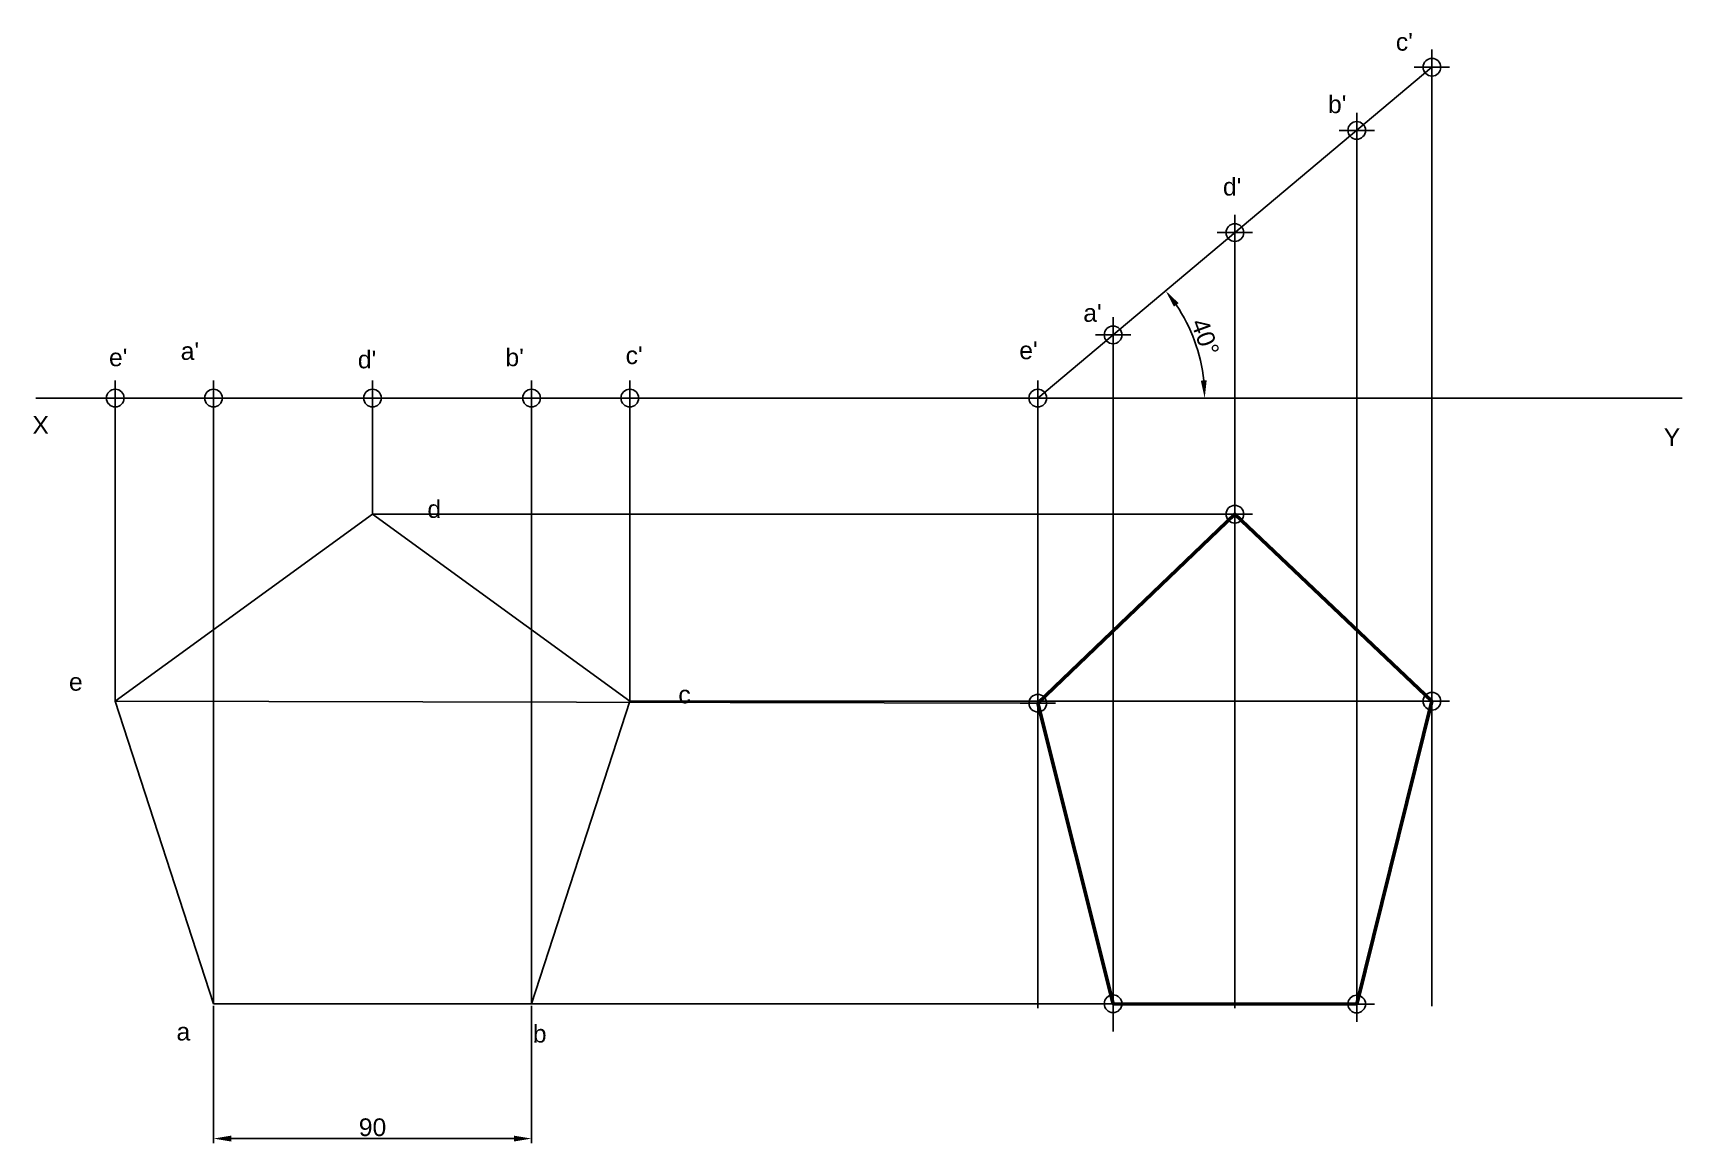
# Model space of a CAD drawing. Header units: millimetres. Extents: x 949 to 1416, y -10 to 304.
import ezdxf

# ---------------------------------------------------------------- set-up
doc = ezdxf.new("R2010")
doc.units = ezdxf.units.MM
doc.header["$PDMODE"] = 34
doc.header["$PDSIZE"] = 5
doc.styles.get("Standard").update_dxf_attribs({"font": 'arial.ttf'})
doc.dimstyles.new('ISO-25', dxfattribs={"dimtxt": 5, "dimasz": 5, "dimexe": 1.25, "dimexo": 0.625, "dimtad": 1, "dimtxsty": 'Standard', "dimcen": 2.5, "dimadec": 0, "dimazin": 0, "dimtfac": 1, "dimtmove": 0, "dimatfit": 3, "dimfxl": 1, "dimarcsym": 0})

# ---------------------------------------------------------------- blocks, each defined once
blk = doc.blocks.new('*D22')
at = {"color": 0, "lineweight": -2, "transparency": 16777216}
for p, q in [((1000.11, 28.43), (1000.11, -10.35)), ((1090.11, 28.43), (1090.11, -10.35)), ((1005.11, -9.1), (1085.11, -9.1))]:
    blk.add_line(p, q, dxfattribs=at)
at = {"color": 0, "transparency": 16777216}
for points in [[(1005.11, -8.27), (1005.11, -9.93), (1000.11, -9.1)], [(1085.11, -8.27), (1085.11, -9.93), (1090.11, -9.1)]]:
    blk.add_solid(points, dxfattribs=at)
at = {"layer": 'Defpoints', "color": 0, "transparency": 16777216}
for p in [(1000.11, 29.05), (1090.11, 29.05), (1090.11, -9.1)]:
    blk.add_point(p, dxfattribs=at)
at = {"color": 0, "transparency": 16777216, "insert": (1045.11, -5.92), "char_height": 5, "attachment_point": 5}
blk.add_mtext('90', dxfattribs=at)
blk = doc.blocks.new('*D25')
at = {"color": 0, "lineweight": -2, "transparency": 16777216}
blk.add_arc((1233.38, 200.4), 47.23, 6.0679, 33.9321, dxfattribs=at)
at = {"color": 0, "transparency": 16777216}
for points in [[(1271.91, 226.27), (1273.24, 227.27), (1269.57, 230.76)], [(1281.18, 205.44), (1279.52, 205.35), (1280.62, 200.4)]]:
    blk.add_solid(points, dxfattribs=at)
at = {"layer": 'Defpoints', "color": 0, "transparency": 16777216}
for p in [(1344.94, 294.01), (1279.34, 211.29), (949.82, 200.4), (1233.38, 200.4), (1415.7, 200.4)]:
    blk.add_point(p, dxfattribs=at)
at = {"color": 0, "transparency": 16777216, "insert": (1280.75, 217.64), "char_height": 5, "attachment_point": 5, "rotation": 290}
blk.add_mtext('40°', dxfattribs=at)

msp = doc.modelspace()

# ---------------------------------------------------------------- linework, layer by layer
for p, q in [((1233.383, 200.401), (1344.937, 294.006)), ((1344.937, 294.006), (1344.937, 28.37)), ((1323.632, 276.129), (1323.632, 28.971)), ((1289.16, 247.204), (1289.16, 27.768)), ((1254.688, 218.278), (1254.688, 21.155)), ((949.817, 200.401), (1415.705, 200.401)), ((972.296, 114.647), (972.296, 200.401)), ((1000.107, 29.052), (1000.107, 200.401)), ((1045.107, 167.548), (1045.107, 200.401)), ((1090.107, 29.052), (1090.107, 200.401)), ((1117.919, 114.647), (1117.919, 200.401)), ((1233.383, 200.401), (1233.383, 27.768)), ((1045.107, 167.548), (1289.16, 167.548)), ((972.296, 114.647), (1233.383, 114.085)), ((1117.919, 114.647), (1344.937, 114.647)), ((1000.107, 29.052), (1254.688, 29.052)), ((1090.107, 29.052), (1323.632, 29.052))]:
    msp.add_line(p, q)
msp.add_lwpolyline([(1000.107, 29.052), (1090.107, 29.052), (1117.919, 114.647), (1045.107, 167.548), (972.296, 114.647)], close=True)
at = {"color": 240, "lineweight": 50, "true_color": 0xed1f24}
msp.add_lwpolyline([(1323.632, 28.971), (1254.688, 29.052), (1233.383, 114.085), (1289.16, 167.548), (1344.937, 114.647)], close=True, dxfattribs=at)
for p in [(1344.937, 294.006), (1323.632, 276.129), (1289.16, 247.204), (1254.688, 218.278), (1233.383, 200.401), (972.296, 200.401), (1000.107, 200.401), (1045.107, 200.401), (1090.107, 200.401), (1117.919, 200.401), (1289.16, 167.548), (1233.383, 114.085), (1344.937, 114.647), (1254.688, 29.052), (1323.632, 28.971)]:
    msp.add_point(p)

# ---------------------------------------------------------------- texts
for s, p in [("c'", (1334.714, 298.691)), ("b'", (1315.517, 281.019)), ("d'", (1285.78, 257.708)), ("a'", (1246.257, 221.988)), ("a'", (990.82, 211.205)), ("b'", (1082.722, 209.417)), ("c'", (1116.738, 210.013)), ("e'", (1228.136, 211.417)), ("e'", (970.53, 209.417)), ("d'", (1040.948, 208.821)), ('X', (948.856, 190.289)), ('Y', (1410.531, 186.857)), ('d', (1060.642, 166.498)), ('e', (959.191, 117.618)), ('c', (1131.657, 114.041)), ('b', (1090.48, 18.069)), ('a', (989.626, 18.665))]:
    msp.add_text(s, height=5).set_placement(p)

# ---------------------------------------------------------------- dimensions: what is measured, and where the dimension line sits
dim = msp.add_angular_dim_2l(base=(1279.344, 211.294), line1=((949.817, 200.401), (1415.705, 200.401)), line2=((1233.383, 200.401), (1344.937, 294.006)), dimstyle='ISO-25')
dim.commit()
dim.dimension.update_dxf_attribs({"geometry": '*D25', "text_midpoint": (1280.755, 217.643)})
dim = msp.add_linear_dim(base=(1090.107, -9.099), p1=(1000.107, 29.052), p2=(1090.107, 29.052), dimstyle='ISO-25')
dim.commit()
dim.dimension.update_dxf_attribs({"geometry": '*D22', "text_midpoint": (1045.107, -5.921)})

doc.saveas('drawing.dxf')
